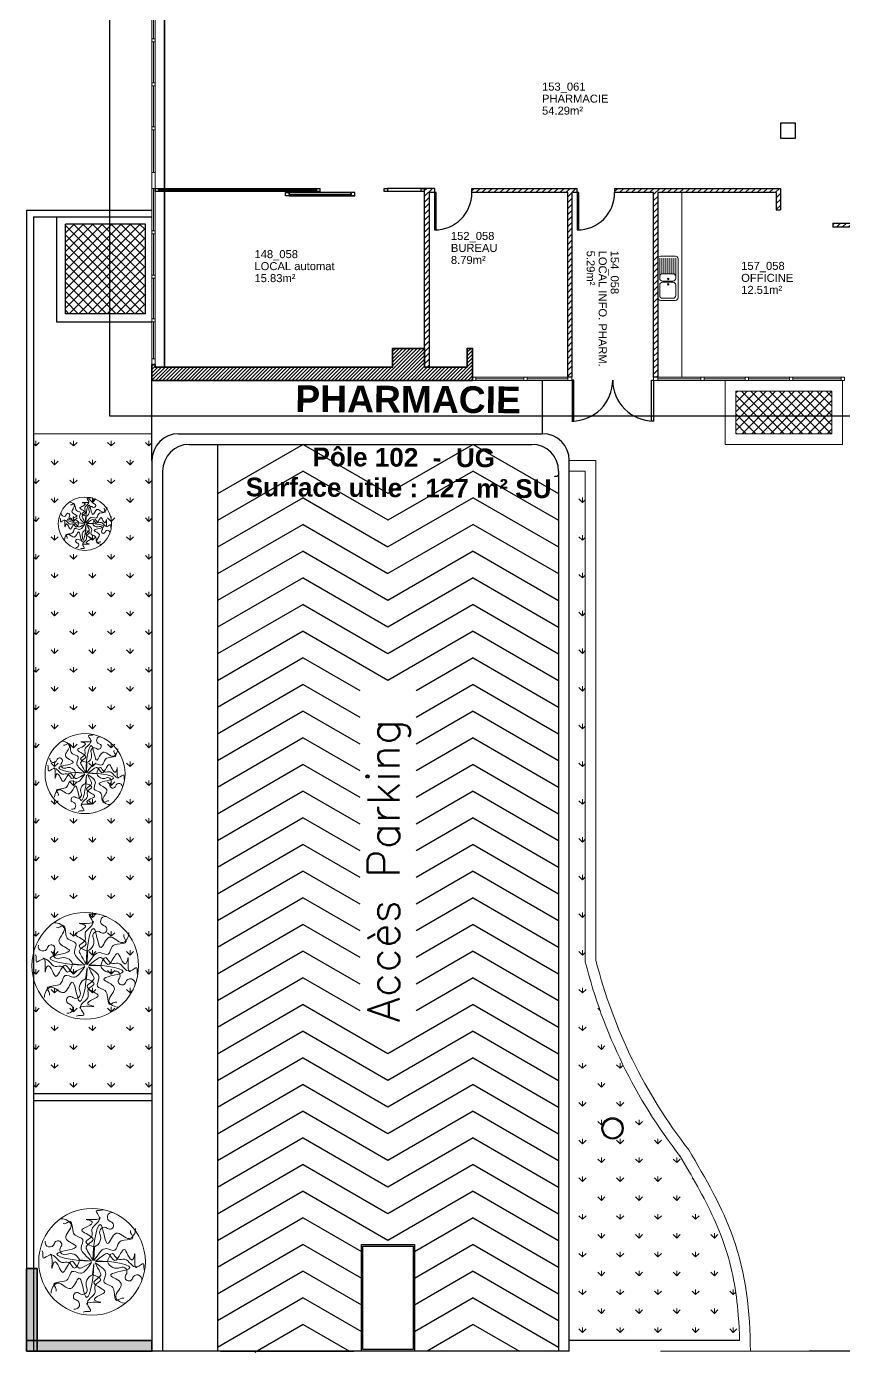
# Model space of a CAD drawing. Header units: metres. Extents: x -8 to 247, y -4 to 148.
# Drawn here: x 142.65 to 157.97, y 38.08 to 62.93 of the extents above; entities that cross this region are included whole.
import ezdxf

# ---------------------------------------------------------------- set-up
doc = ezdxf.new("R2010")
doc.units = ezdxf.units.M
doc.header["$LTSCALE"] = 5
for name, pattern in [('CONTINU', [0]), ('DISCONTINU', [0.75, 0.5, -0.25]), ('POINTS', [0.25, 0, -0.25])]:
    doc.linetypes.add(name, pattern=pattern)
doc.layers.get('0').update_dxf_attribs({"lineweight": 0})
for name, color, linetype, lineweight in [('007 Fenêtres', 4, 'Continuous', 0), ('00_tx_rep_local', 7, 'Continuous', 5), ('800 Espace-vert', 8, 'Continuous', 5), ('A_chass', 4, 'Continuous', 20), ('A_MURS_STRU', 7, 'Continuous', 35), ('A_SANI', 5, 'Continuous', 20)]:
    doc.layers.add(name, color=color, linetype=linetype, lineweight=lineweight)
for name, color, linetype in [('A_Etiqu_Local', 7, 'Continuous'), ('A_HACH_CLOIS', 7, 'CONTINU'), ('A_MURS_CLOI', 7, 'Continuous'), ('A_PORT', 7, 'Continuous'), ('limite de propriété', 7, 'Continuous'), ('Z_Zone_Service', 5, 'Continuous')]:
    doc.layers.add(name, color=color, linetype=linetype)
doc.styles.add('Attribut', font='arial.ttf')
doc.styles.add('SIMPLEX', font='SIMPLEX')
doc.styles.add('TEXT_1', font='arial.ttf', dxfattribs={"height": 0.1})
pattern_1 = [(90, (109.5912, 38.09946), (-0.3535534, 0.3535534), [0.09375, -0.613357]), (45, (109.5912, 38.09946), (-0.3535534, 0.3535534), [0.09375, -0.40625]), (135, (109.5912, 38.09946), (-0.3535534, -0.3535534), [0.09375, -0.40625])]

# ---------------------------------------------------------------- blocks, each defined once
blk = doc.blocks.new('A_Etiqu_Local')
at = {"style": 'Attribut', "flags": 1}
for tag, p in [('CODE_HOPITAL', (-0.446, 1.632)), ('CODE_SITE', (-0.446, 1.407)), ('CODE_BATIMENT', (-0.446, 1.182)), ('CODE_SECTEUR', (-0.446, 0.957)), ('CODE_ETAGE', (-0.446, 0.732)), ('NOM_NORMALISE', (-0.446, -0.843)), ('SECTEUR_ACTIVITE', (-0.446, -1.068)), ('SOUS_SECTEUR_ACTIVITE', (-0.446, -1.293)), ('VOLUME', (-0.446, -1.518)), ('SERVICE', (-0.446, -1.743)), ('CODE_UG', (-0.446, -1.968)), ('CODE_UA', (-0.446, -2.193)), ('CODE_POLE', (-0.446, -2.418)), ('OCCUPANT_EXTERNE', (-0.446, -2.643)), ('DISPONIBILITE', (-0.446, -2.868)), ('ACCES_HANDICAPES', (-0.446, -3.093)), ('NATURE_SOL', (-0.446, -3.318)), ('RISQUE_LABORATOIRE', (-0.446, -3.543)), ('AMIANTE', (-0.446, -3.768))]:
    blk.add_attdef(tag, p, '', height=0.15, dxfattribs=at)
at = {"layer": 'A_Etiqu_Local', "style": 'Attribut'}
for tag, p in [('CODE_PIECE', (-0.446, 0.282)), ('NOM_USAGE', (-0.446, 0.057)), ('SURFACE', (-0.446, -0.168))]:
    blk.add_attdef(tag, p, '', height=0.15, dxfattribs=at)

msp = doc.modelspace()

# ---------------------------------------------------------------- hatches: boundary and pattern name
at = {"layer": '800 Espace-vert', "linetype": 'Continuous'}
h = msp.add_hatch(dxfattribs=at)
h.set_pattern_fill('ANSI37', color=8, style=0)
h.set_pattern_definition([(45, (109.35567, 38.80848), (-0.08838835, 0.08838835), []), (135, (109.35567, 38.80848), (-0.08838835, -0.08838835), [])])
h.paths.add_polyline_path([(155.956, 56.099), (155.956, 55.299), (157.756, 55.299), (157.756, 56.099)])
at = {"layer": '800 Espace-vert'}
h = msp.add_hatch(dxfattribs=at)
h.set_pattern_fill('GRASS', color=8, scale=0.5, style=0)
h.set_pattern_definition(pattern_1)
h.paths.add_polyline_path([(145.004, 55.299), (142.781, 55.299), (142.781, 42.929), (145.004, 42.929)])
at = {"layer": '800 Espace-vert', "linetype": 'Continuous'}
h = msp.add_hatch(dxfattribs=at)
h.set_pattern_fill('GRASS,_O', color=8, scale=0.5)
h.set_pattern_definition(pattern_1)
edge = h.paths.add_edge_path()
edge.add_line((152.831, 38.299), (156.025, 38.299))
edge.add_spline(control_points=[(156.025, 38.299), (156.025, 38.325), (156.024, 38.35), (156.02, 38.483), (156.015, 38.592), (155.975, 39.146), (155.903, 39.577), (155.648, 40.397), (155.457, 40.789), (155.132, 41.375), (155.019, 41.568), (154.905, 41.762)], knot_values=[0.012925, 0.012925, 0.012925, 0.012925, 0.08773, 0.08773, 0.413806, 0.413806, 1.773768, 1.773768, 3.133729, 3.133729, 3.800785, 3.800785, 3.800785, 3.800785], degree=3, periodic=0)
edge.add_arc((162.63, 47.779), 9.792, 194.0661, 217.9182, ccw=False)
edge.add_line((153.131, 45.399), (153.131, 54.496))
edge.add_line((153.131, 54.496), (152.831, 54.496))
edge.add_line((152.831, 54.496), (152.831, 38.299))
h.paths.add_polyline_path([(153.442, 42.276, -1), (153.842, 42.276, -1)], flags=16)
h.paths.add_polyline_path([(153.462, 42.276, -1), (153.822, 42.276, -1)], flags=0)
at = {"layer": 'A_HACH_CLOIS'}
h = msp.add_hatch(dxfattribs=at)
h.set_pattern_fill('ANSI31', color=8, scale=0.025, style=0)
h.paths.add_polyline_path([(150.305, 59.899), (150.205, 59.899), (150.205, 59.819), (150.305, 59.819)])
h.paths.add_polyline_path([(150.205, 56.549), (150.116, 56.549), (150.116, 59.899), (150.205, 59.899)])
h = msp.add_hatch(dxfattribs=at)
h.set_pattern_fill('ANSI31', color=8, scale=0.025, style=0)
h.paths.add_polyline_path([(151.005, 59.819), (152.981, 59.819), (152.981, 59.899), (151.005, 59.899)])
h.paths.add_polyline_path([(152.881, 56.359), (152.801, 56.359), (152.801, 59.819), (152.881, 59.819)])
h = msp.add_hatch(dxfattribs=at)
h.set_pattern_fill('ANSI31', color=8, scale=0.025, style=0)
h.paths.add_polyline_path([(156.791, 59.899), (153.681, 59.899), (153.681, 59.819), (156.791, 59.819)])
h.paths.add_polyline_path([(156.711, 59.494), (156.791, 59.494), (156.791, 59.819), (156.711, 59.819)])
h.paths.add_polyline_path([(154.491, 59.819), (154.411, 59.819), (154.411, 56.359), (154.491, 56.359)])
h = msp.add_hatch(dxfattribs=at)
h.set_pattern_fill('ANSI31', color=8, scale=0.025, style=0)
h.paths.add_polyline_path([(157.771, 59.169), (157.771, 59.249), (158.591, 59.249), (158.591, 56.999), (158.511, 56.999), (158.511, 59.169)])
h = msp.add_hatch(dxfattribs=at)
h.set_pattern_fill('ANSI31', color=8, scale=0.015, style=0)
h.paths.add_polyline_path([(145.004, 56.299), (145.004, 56.599), (145.064, 56.599), (145.064, 56.549), (149.516, 56.549), (149.516, 56.899), (150.116, 56.899), (150.116, 56.549), (150.916, 56.549), (150.916, 56.899), (151.016, 56.899), (151.016, 56.299), (150.036, 56.299)])
at = {"layer": 'A_MURS_CLOI'}
h = msp.add_hatch(dxfattribs=at)
h.set_pattern_fill('ANSI37', color=8, style=0)
h.set_pattern_definition([(45, (109.8625, 38.09946), (-0.08838835, 0.08838835), []), (135, (109.8625, 38.09946), (-0.08838835, -0.08838835), [])])
h.paths.add_polyline_path([(144.882, 57.549), (143.382, 57.549), (143.382, 59.229), (144.882, 59.229)])

# ---------------------------------------------------------------- linework, layer by layer
at = {"layer": '007 Fenêtres', "color": 8, "linetype": 'Continuous'}
for p, q in [((145.004, 63.539), (145.004, 56.704)), ((145.034, 63.539), (145.034, 62.704)), ((145.064, 63.539), (145.064, 56.704)), ((145.034, 62.644), (145.034, 61.879)), ((145.034, 61.819), (145.034, 61.054)), ((145.034, 60.994), (145.034, 60.199)), ((145.034, 59.899), (145.034, 59.104)), ((145.034, 59.044), (145.034, 58.274)), ((145.034, 58.214), (145.034, 57.454)), ((145.034, 57.394), (145.034, 56.704)), ((151.076, 56.359), (152.881, 56.359)), ((151.076, 56.329), (151.981, 56.329)), ((151.076, 56.299), (152.881, 56.299)), ((152.041, 56.329), (152.801, 56.329)), ((154.411, 56.359), (157.931, 56.359)), ((154.411, 56.299), (157.931, 56.299)), ((154.941, 56.359), (154.491, 56.359)), ((154.491, 56.329), (155.301, 56.329)), ((155.361, 56.329), (156.131, 56.329)), ((156.191, 56.329), (156.961, 56.329)), ((157.021, 56.329), (157.931, 56.329))]:
    msp.add_line(p, q, dxfattribs=at)
for points in [[(145.004, 62.704), (145.064, 62.704), (145.064, 62.644), (145.004, 62.644)], [(145.004, 61.879), (145.064, 61.879), (145.064, 61.819), (145.004, 61.819)], [(145.004, 61.054), (145.064, 61.054), (145.064, 60.994), (145.004, 60.994)], [(145.004, 60.199), (145.064, 60.199), (145.064, 59.899), (145.004, 59.899)], [(145.004, 59.104), (145.064, 59.104), (145.064, 59.044), (145.004, 59.044)], [(145.004, 58.274), (145.064, 58.274), (145.064, 58.214), (145.004, 58.214)], [(145.004, 57.454), (145.064, 57.454), (145.064, 57.394), (145.004, 57.394)], [(145.004, 56.704), (145.064, 56.704), (145.064, 56.599), (145.004, 56.599)], [(151.016, 56.299), (151.016, 56.359), (151.076, 56.359), (151.076, 56.299)], [(151.981, 56.299), (151.981, 56.359), (152.041, 56.359), (152.041, 56.299)], [(152.801, 56.299), (152.801, 56.359), (152.881, 56.359), (152.881, 56.299)], [(154.411, 56.299), (154.411, 56.359), (154.491, 56.359), (154.491, 56.299)], [(155.301, 56.299), (155.301, 56.359), (155.361, 56.359), (155.361, 56.299)], [(156.131, 56.299), (156.131, 56.359), (156.191, 56.359), (156.191, 56.299)], [(156.961, 56.299), (156.961, 56.359), (157.021, 56.359), (157.021, 56.299)], [(157.931, 56.299), (157.931, 56.359), (157.991, 56.359), (157.991, 56.299)]]:
    msp.add_lwpolyline(points, close=True, dxfattribs=at)
at = {"layer": '800 Espace-vert', "color": 8, "linetype": 'Continuous'}
for p, q in [((155.756, 55.099), (155.756, 56.299)), ((155.756, 56.299), (157.956, 56.299)), ((157.956, 56.299), (157.956, 55.099)), ((155.956, 56.099), (157.756, 56.099)), ((155.956, 55.299), (155.956, 56.099)), ((157.756, 56.099), (157.756, 55.299)), ((157.756, 55.299), (155.956, 55.299)), ((157.956, 55.099), (155.756, 55.099)), ((152.831, 54.799), (153.331, 54.799)), ((153.331, 45.425), (153.331, 54.799)), ((152.831, 54.599), (153.131, 54.599)), ((153.131, 45.399), (153.131, 54.599)), ((146.291, 38.099), (145.064, 38.099)), ((157.333, 38.099), (154.541, 38.099))]:
    msp.add_line(p, q, dxfattribs=at)
at = {"layer": '800 Espace-vert', "color": 8}
msp.add_lwpolyline([(145.004, 55.299), (142.781, 55.299), (142.781, 42.929), (145.004, 42.929), (145.004, 55.299)], dxfattribs=at)
for points in [[(143.766, 53.623), (143.771, 53.752, 0.4272), (143.823, 53.873, -0.784086), (143.892, 53.925, 1.231744), (143.924, 53.986, -0.979249), (143.946, 54.073)], [(143.743, 53.616), (143.63, 53.63, 0.4272), (143.509, 53.681, -0.784086), (143.457, 53.751, 1.231744), (143.395, 53.783, -0.979249), (143.308, 53.805)], [(143.765, 53.592), (143.752, 53.488, 0.4272), (143.7, 53.367, -0.784086), (143.63, 53.315, 1.231744), (143.598, 53.254, -0.979249), (143.576, 53.167)], [(143.781, 53.616), (143.893, 53.61, 0.4272), (144.014, 53.559, -0.784086), (144.066, 53.489, 1.231744), (144.128, 53.457, -0.979249), (144.214, 53.435)], [(143.777, 48.944), (143.785, 49.137, 0.4272), (143.862, 49.318, -0.784086), (143.966, 49.396, 1.231744), (144.015, 49.489, -0.979249), (144.048, 49.619)], [(143.743, 48.934), (143.573, 48.954, 0.4272), (143.391, 49.032, -0.784086), (143.313, 49.135, 1.231744), (143.221, 49.184, -0.979249), (143.091, 49.217)], [(143.776, 48.898), (143.756, 48.742, 0.4272), (143.678, 48.56, -0.784086), (143.574, 48.482, 1.231744), (143.526, 48.39, -0.979249), (143.493, 48.26)], [(143.8, 48.933), (143.968, 48.925, 0.4272), (144.149, 48.847, -0.784086), (144.227, 48.743, 1.231744), (144.32, 48.695, -0.979249), (144.45, 48.662)], [(143.789, 45.348), (143.798, 45.606, 0.4272), (143.902, 45.848, -0.784086), (144.041, 45.951, 1.231744), (144.105, 46.075, -0.979249), (144.15, 46.248)], [(143.743, 45.335), (143.516, 45.361, 0.4272), (143.274, 45.465, -0.784086), (143.17, 45.604, 1.231744), (143.047, 45.668, -0.979249), (142.874, 45.712)], [(143.787, 45.287), (143.76, 45.079, 0.4272), (143.656, 44.837, -0.784086), (143.518, 44.733, 1.231744), (143.454, 44.61, -0.979249), (143.409, 44.437)], [(143.819, 45.333), (144.043, 45.323, 0.4272), (144.285, 45.219, -0.784086), (144.388, 45.081, 1.231744), (144.512, 45.017, -0.979249), (144.685, 44.972)], [(143.916, 39.799), (143.926, 40.057, 0.4272), (144.029, 40.299, -0.784086), (144.168, 40.403, 1.231744), (144.232, 40.526, -0.979249), (144.277, 40.699)], [(143.87, 39.786), (143.643, 39.813, 0.4272), (143.401, 39.916, -0.784086), (143.297, 40.055, 1.231744), (143.174, 40.119, -0.979249), (143.001, 40.164)], [(143.946, 39.784), (144.17, 39.774, 0.4272), (144.412, 39.67, -0.784086), (144.516, 39.532, 1.231744), (144.639, 39.468, -0.979249), (144.812, 39.423)], [(143.914, 39.738), (143.887, 39.53, 0.4272), (143.783, 39.288, -0.784086), (143.645, 39.184, 1.231744), (143.581, 39.061, -0.979249), (143.536, 38.888)]]:
    msp.add_lwpolyline(points, format="xyb", dxfattribs=at)
for centre, radius in [((143.748, 53.612), 0.5), ((143.75, 48.927), 0.75), ((143.753, 45.326), 1), ((143.88, 39.777), 1)]:
    msp.add_circle(centre, radius, dxfattribs=at)
at = {"layer": '800 Espace-vert', "color": 8, "linetype": 'Continuous'}
for centre, radius, start, end in [((162.63, 47.779), 9.792, 194.0661, 217.9938), ((162.626, 47.777), 9.587, 194.1978, 217.9978)]:
    msp.add_arc(centre, radius, start, end, dxfattribs=at)
at = {"layer": '800 Espace-vert', "color": 8}
for points, knots in [([(143.743, 53.616), (143.544, 53.622), (143.258, 53.694), (143.707, 53.74), (143.428, 53.825), (143.614, 53.957), (143.495, 54.018), (143.458, 54.016)], [0.0704952, 0.0704952, 0.0704952, 0.0704952, 0.3393282, 0.5190437, 0.6420225, 0.777522, 0.8880707, 0.8880707, 0.8880707, 0.8880707]), ([(143.743, 53.616), (143.669, 53.688), (143.623, 53.729), (143.692, 53.837), (143.584, 53.846), (143.562, 53.913), (143.562, 54.029), (143.498, 53.959), (143.477, 53.969)], [0.0720515, 0.0720515, 0.0720515, 0.0720515, 0.1678602, 0.2482666, 0.3303165, 0.3817986, 0.4682474, 0.5364474, 0.5364474, 0.5364474, 0.5364474]), ([(143.757, 53.623), (143.713, 53.709), (143.657, 53.762), (143.802, 53.816), (143.705, 53.867), (143.63, 53.912), (143.706, 53.938), (143.785, 53.992), (143.604, 54.021), (143.85, 53.996), (143.822, 54.03)], [0.0744867, 0.0744867, 0.0744867, 0.0744867, 0.1495528, 0.2410693, 0.3276488, 0.3787428, 0.4435491, 0.5045603, 0.565983, 0.6971639, 0.6971639, 0.6971639, 0.6971639]), ([(143.757, 53.623), (143.759, 53.816), (143.834, 54.135), (143.881, 53.675), (143.966, 53.954), (144.099, 53.768), (144.159, 53.886), (144.157, 53.923)], [0.0549495, 0.0549495, 0.0549495, 0.0549495, 0.3393282, 0.5190437, 0.6420225, 0.777522, 0.8880707, 0.8880707, 0.8880707, 0.8880707]), ([(143.743, 53.605), (143.662, 53.562), (143.616, 53.525), (143.565, 53.66), (143.514, 53.564), (143.469, 53.489), (143.443, 53.564), (143.389, 53.644), (143.36, 53.463), (143.385, 53.709), (143.351, 53.681)], [0.0906769, 0.0906769, 0.0906769, 0.0906769, 0.1495528, 0.2410693, 0.3276488, 0.3787428, 0.4435491, 0.5045603, 0.565983, 0.6971639, 0.6971639, 0.6971639, 0.6971639]), ([(143.766, 53.623), (143.822, 53.703), (143.863, 53.763), (143.978, 53.689), (143.988, 53.797), (144.055, 53.82), (144.17, 53.819), (144.1, 53.883), (144.11, 53.904)], [0.0551562, 0.0551562, 0.0551562, 0.0551562, 0.1678602, 0.2482666, 0.3303165, 0.3817986, 0.4682474, 0.5364474, 0.5364474, 0.5364474, 0.5364474]), ([(143.781, 53.618), (143.844, 53.662), (143.901, 53.73), (143.958, 53.58), (144.009, 53.676), (144.054, 53.751), (144.08, 53.676), (144.133, 53.596), (144.162, 53.777), (144.137, 53.531), (144.171, 53.559)], [0.0651946, 0.0651946, 0.0651946, 0.0651946, 0.1495528, 0.2410693, 0.3276488, 0.3787428, 0.4435491, 0.5045603, 0.565983, 0.6971639, 0.6971639, 0.6971639, 0.6971639]), ([(143.765, 53.592), (143.76, 53.409), (143.688, 53.113), (143.641, 53.565), (143.556, 53.286), (143.424, 53.472), (143.364, 53.354), (143.366, 53.317)], [0.0656118, 0.0656118, 0.0656118, 0.0656118, 0.3393282, 0.5190437, 0.6420225, 0.777522, 0.8880707, 0.8880707, 0.8880707, 0.8880707]), ([(143.743, 53.605), (143.689, 53.523), (143.648, 53.484), (143.544, 53.551), (143.535, 53.443), (143.468, 53.42), (143.352, 53.421), (143.422, 53.357), (143.412, 53.336)], [0.0811059, 0.0811059, 0.0811059, 0.0811059, 0.1678602, 0.2482666, 0.3303165, 0.3817986, 0.4682474, 0.5364474, 0.5364474, 0.5364474, 0.5364474]), ([(143.777, 53.602), (143.812, 53.529), (143.863, 53.477), (143.721, 53.424), (143.817, 53.373), (143.892, 53.328), (143.817, 53.302), (143.737, 53.248), (143.918, 53.219), (143.673, 53.244), (143.7, 53.21)], [0.0785979, 0.0785979, 0.0785979, 0.0785979, 0.1495528, 0.2410693, 0.3276488, 0.3787428, 0.4435491, 0.5045603, 0.565983, 0.6971639, 0.6971639, 0.6971639, 0.6971639]), ([(143.777, 53.602), (143.848, 53.556), (143.902, 53.515), (143.831, 53.403), (143.939, 53.393), (143.961, 53.327), (143.96, 53.211), (144.025, 53.281), (144.045, 53.271)], [0.0620524, 0.0620524, 0.0620524, 0.0620524, 0.1678602, 0.2482666, 0.3303165, 0.3817986, 0.4682474, 0.5364474, 0.5364474, 0.5364474, 0.5364474]), ([(143.781, 53.618), (143.952, 53.624), (144.28, 53.548), (143.816, 53.5), (144.095, 53.415), (143.909, 53.283), (144.027, 53.222), (144.064, 53.224)], [0.0508204, 0.0508204, 0.0508204, 0.0508204, 0.3393282, 0.5190437, 0.6420225, 0.777522, 0.8880707, 0.8880707, 0.8880707, 0.8880707]), ([(143.743, 48.934), (143.445, 48.943), (143.015, 49.05), (143.688, 49.119), (143.27, 49.246), (143.549, 49.446), (143.371, 49.536), (143.316, 49.533)], [0.0704952, 0.0704952, 0.0704952, 0.0704952, 0.3393282, 0.5190437, 0.6420225, 0.777522, 0.8880707, 0.8880707, 0.8880707, 0.8880707]), ([(143.743, 48.934), (143.632, 49.042), (143.562, 49.103), (143.666, 49.265), (143.504, 49.279), (143.471, 49.379), (143.472, 49.553), (143.375, 49.448), (143.344, 49.463)], [0.0720515, 0.0720515, 0.0720515, 0.0720515, 0.1678602, 0.2482666, 0.3303165, 0.3817986, 0.4682474, 0.5364474, 0.5364474, 0.5364474, 0.5364474]), ([(143.764, 48.944), (143.698, 49.073), (143.613, 49.152), (143.831, 49.234), (143.686, 49.31), (143.574, 49.378), (143.687, 49.417), (143.806, 49.498), (143.535, 49.541), (143.903, 49.503), (143.862, 49.554)], [0.0744867, 0.0744867, 0.0744867, 0.0744867, 0.1495528, 0.2410693, 0.3276488, 0.3787428, 0.4435491, 0.5045603, 0.565983, 0.6971639, 0.6971639, 0.6971639, 0.6971639]), ([(143.764, 48.944), (143.766, 49.234), (143.879, 49.713), (143.95, 49.021), (144.077, 49.44), (144.276, 49.161), (144.367, 49.338), (144.364, 49.394)], [0.0549495, 0.0549495, 0.0549495, 0.0549495, 0.3393282, 0.5190437, 0.6420225, 0.777522, 0.8880707, 0.8880707, 0.8880707, 0.8880707]), ([(143.777, 48.944), (143.861, 49.063), (143.923, 49.154), (144.096, 49.043), (144.11, 49.206), (144.21, 49.239), (144.384, 49.238), (144.279, 49.334), (144.293, 49.365)], [0.0551562, 0.0551562, 0.0551562, 0.0551562, 0.1678602, 0.2482666, 0.3303165, 0.3817986, 0.4682474, 0.5364474, 0.5364474, 0.5364474, 0.5364474]), ([(143.743, 48.916), (143.622, 48.852), (143.553, 48.796), (143.476, 49), (143.399, 48.855), (143.332, 48.743), (143.293, 48.856), (143.212, 48.975), (143.169, 48.704), (143.206, 49.072), (143.155, 49.031)], [0.0906769, 0.0906769, 0.0906769, 0.0906769, 0.1495528, 0.2410693, 0.3276488, 0.3787428, 0.4435491, 0.5045603, 0.565983, 0.6971639, 0.6971639, 0.6971639, 0.6971639]), ([(143.8, 48.936), (143.895, 49.002), (143.98, 49.104), (144.065, 48.879), (144.141, 49.024), (144.209, 49.135), (144.248, 49.023), (144.329, 48.903), (144.372, 49.175), (144.334, 48.807), (144.385, 48.848)], [0.0651946, 0.0651946, 0.0651946, 0.0651946, 0.1495528, 0.2410693, 0.3276488, 0.3787428, 0.4435491, 0.5045603, 0.565983, 0.6971639, 0.6971639, 0.6971639, 0.6971639]), ([(143.776, 48.898), (143.769, 48.623), (143.66, 48.179), (143.59, 48.857), (143.463, 48.439), (143.264, 48.718), (143.174, 48.54), (143.177, 48.485)], [0.0656118, 0.0656118, 0.0656118, 0.0656118, 0.3393282, 0.5190437, 0.6420225, 0.777522, 0.8880707, 0.8880707, 0.8880707, 0.8880707]), ([(143.743, 48.916), (143.662, 48.794), (143.601, 48.735), (143.445, 48.835), (143.431, 48.673), (143.33, 48.64), (143.156, 48.641), (143.262, 48.544), (143.247, 48.513)], [0.0811059, 0.0811059, 0.0811059, 0.0811059, 0.1678602, 0.2482666, 0.3303165, 0.3817986, 0.4682474, 0.5364474, 0.5364474, 0.5364474, 0.5364474]), ([(143.794, 48.913), (143.847, 48.802), (143.924, 48.725), (143.71, 48.645), (143.855, 48.568), (143.966, 48.501), (143.854, 48.462), (143.734, 48.381), (144.006, 48.338), (143.637, 48.376), (143.679, 48.324)], [0.0785979, 0.0785979, 0.0785979, 0.0785979, 0.1495528, 0.2410693, 0.3276488, 0.3787428, 0.4435491, 0.5045603, 0.565983, 0.6971639, 0.6971639, 0.6971639, 0.6971639]), ([(143.794, 48.913), (143.9, 48.844), (143.982, 48.782), (143.874, 48.614), (144.036, 48.6), (144.07, 48.499), (144.069, 48.326), (144.165, 48.431), (144.196, 48.416)], [0.0620524, 0.0620524, 0.0620524, 0.0620524, 0.1678602, 0.2482666, 0.3303165, 0.3817986, 0.4682474, 0.5364474, 0.5364474, 0.5364474, 0.5364474]), ([(143.8, 48.936), (144.056, 48.945), (144.548, 48.831), (143.852, 48.759), (144.271, 48.632), (143.992, 48.433), (144.169, 48.343), (144.225, 48.346)], [0.0508204, 0.0508204, 0.0508204, 0.0508204, 0.3393282, 0.5190437, 0.6420225, 0.777522, 0.8880707, 0.8880707, 0.8880707, 0.8880707]), ([(143.743, 45.335), (143.345, 45.347), (142.773, 45.49), (143.67, 45.582), (143.112, 45.752), (143.484, 46.017), (143.247, 46.138), (143.174, 46.133)], [0.0704952, 0.0704952, 0.0704952, 0.0704952, 0.3393282, 0.5190437, 0.6420225, 0.777522, 0.8880707, 0.8880707, 0.8880707, 0.8880707]), ([(143.743, 45.335), (143.595, 45.479), (143.502, 45.56), (143.64, 45.776), (143.424, 45.795), (143.38, 45.929), (143.381, 46.161), (143.253, 46.02), (143.211, 46.04)], [0.0720515, 0.0720515, 0.0720515, 0.0720515, 0.1678602, 0.2482666, 0.3303165, 0.3817986, 0.4682474, 0.5364474, 0.5364474, 0.5364474, 0.5364474]), ([(143.771, 45.348), (143.682, 45.52), (143.57, 45.626), (143.86, 45.735), (143.667, 45.837), (143.518, 45.927), (143.668, 45.979), (143.827, 46.087), (143.465, 46.145), (143.956, 46.094), (143.902, 46.162)], [0.0744867, 0.0744867, 0.0744867, 0.0744867, 0.1495528, 0.2410693, 0.3276488, 0.3787428, 0.4435491, 0.5045603, 0.565983, 0.6971639, 0.6971639, 0.6971639, 0.6971639]), ([(143.771, 45.348), (143.774, 45.735), (143.925, 46.373), (144.019, 45.452), (144.189, 46.01), (144.454, 45.637), (144.575, 45.874), (144.57, 45.948)], [0.0549495, 0.0549495, 0.0549495, 0.0549495, 0.3393282, 0.5190437, 0.6420225, 0.777522, 0.8880707, 0.8880707, 0.8880707, 0.8880707]), ([(143.789, 45.348), (143.901, 45.507), (143.983, 45.629), (144.213, 45.481), (144.232, 45.697), (144.366, 45.741), (144.598, 45.74), (144.458, 45.869), (144.477, 45.91)], [0.0551562, 0.0551562, 0.0551562, 0.0551562, 0.1678602, 0.2482666, 0.3303165, 0.3817986, 0.4682474, 0.5364474, 0.5364474, 0.5364474, 0.5364474]), ([(143.743, 45.311), (143.581, 45.226), (143.489, 45.152), (143.387, 45.423), (143.284, 45.23), (143.194, 45.081), (143.143, 45.231), (143.035, 45.39), (142.977, 45.028), (143.028, 45.519), (142.959, 45.465)], [0.0906769, 0.0906769, 0.0906769, 0.0906769, 0.1495528, 0.2410693, 0.3276488, 0.3787428, 0.4435491, 0.5045603, 0.565983, 0.6971639, 0.6971639, 0.6971639, 0.6971639]), ([(143.819, 45.338), (143.945, 45.426), (144.059, 45.562), (144.172, 45.262), (144.274, 45.455), (144.364, 45.604), (144.416, 45.453), (144.524, 45.294), (144.582, 45.656), (144.531, 45.165), (144.599, 45.22)], [0.0651946, 0.0651946, 0.0651946, 0.0651946, 0.1495528, 0.2410693, 0.3276488, 0.3787428, 0.4435491, 0.5045603, 0.565983, 0.6971639, 0.6971639, 0.6971639, 0.6971639]), ([(143.787, 45.287), (143.778, 44.921), (143.632, 44.328), (143.539, 45.233), (143.37, 44.675), (143.104, 45.047), (142.984, 44.81), (142.988, 44.737)], [0.0656118, 0.0656118, 0.0656118, 0.0656118, 0.3393282, 0.5190437, 0.6420225, 0.777522, 0.8880707, 0.8880707, 0.8880707, 0.8880707]), ([(143.743, 45.311), (143.634, 45.149), (143.554, 45.07), (143.346, 45.203), (143.326, 44.987), (143.193, 44.943), (142.961, 44.944), (143.101, 44.816), (143.082, 44.774)], [0.0811059, 0.0811059, 0.0811059, 0.0811059, 0.1678602, 0.2482666, 0.3303165, 0.3817986, 0.4682474, 0.5364474, 0.5364474, 0.5364474, 0.5364474]), ([(143.811, 45.307), (143.882, 45.159), (143.984, 45.057), (143.699, 44.949), (143.892, 44.847), (144.041, 44.757), (143.89, 44.706), (143.731, 44.598), (144.093, 44.54), (143.602, 44.591), (143.657, 44.522)], [0.0785979, 0.0785979, 0.0785979, 0.0785979, 0.1495528, 0.2410693, 0.3276488, 0.3787428, 0.4435491, 0.5045603, 0.565983, 0.6971639, 0.6971639, 0.6971639, 0.6971639]), ([(143.811, 45.307), (143.953, 45.215), (144.062, 45.133), (143.918, 44.909), (144.134, 44.889), (144.178, 44.756), (144.177, 44.524), (144.306, 44.664), (144.347, 44.645)], [0.0620524, 0.0620524, 0.0620524, 0.0620524, 0.1678602, 0.2482666, 0.3303165, 0.3817986, 0.4682474, 0.5364474, 0.5364474, 0.5364474, 0.5364474]), ([(143.819, 45.338), (144.16, 45.35), (144.817, 45.197), (143.889, 45.102), (144.447, 44.933), (144.075, 44.667), (144.311, 44.547), (144.385, 44.551)], [0.0508204, 0.0508204, 0.0508204, 0.0508204, 0.3393282, 0.5190437, 0.6420225, 0.777522, 0.8880707, 0.8880707, 0.8880707, 0.8880707]), ([(143.87, 39.786), (143.473, 39.798), (142.9, 39.941), (143.797, 40.033), (143.239, 40.203), (143.611, 40.468), (143.374, 40.589), (143.301, 40.584)], [0.0704952, 0.0704952, 0.0704952, 0.0704952, 0.3393282, 0.5190437, 0.6420225, 0.777522, 0.8880707, 0.8880707, 0.8880707, 0.8880707]), ([(143.87, 39.786), (143.722, 39.93), (143.629, 40.011), (143.768, 40.227), (143.551, 40.246), (143.507, 40.38), (143.508, 40.612), (143.38, 40.472), (143.339, 40.491)], [0.0720515, 0.0720515, 0.0720515, 0.0720515, 0.1678602, 0.2482666, 0.3303165, 0.3817986, 0.4682474, 0.5364474, 0.5364474, 0.5364474, 0.5364474]), ([(143.898, 39.799), (143.809, 39.971), (143.697, 40.077), (143.987, 40.186), (143.794, 40.288), (143.645, 40.378), (143.795, 40.43), (143.954, 40.538), (143.592, 40.596), (144.083, 40.545), (144.029, 40.613)], [0.0744867, 0.0744867, 0.0744867, 0.0744867, 0.1495528, 0.2410693, 0.3276488, 0.3787428, 0.4435491, 0.5045603, 0.565983, 0.6971639, 0.6971639, 0.6971639, 0.6971639]), ([(143.898, 39.799), (143.901, 40.186), (144.052, 40.824), (144.146, 39.903), (144.316, 40.461), (144.581, 40.089), (144.702, 40.326), (144.698, 40.399)], [0.0549495, 0.0549495, 0.0549495, 0.0549495, 0.3393282, 0.5190437, 0.6420225, 0.777522, 0.8880707, 0.8880707, 0.8880707, 0.8880707]), ([(143.916, 39.799), (144.028, 39.959), (144.11, 40.08), (144.34, 39.932), (144.359, 40.148), (144.493, 40.193), (144.725, 40.192), (144.585, 40.32), (144.604, 40.361)], [0.0551562, 0.0551562, 0.0551562, 0.0551562, 0.1678602, 0.2482666, 0.3303165, 0.3817986, 0.4682474, 0.5364474, 0.5364474, 0.5364474, 0.5364474]), ([(143.87, 39.762), (143.708, 39.677), (143.616, 39.603), (143.514, 39.874), (143.412, 39.681), (143.322, 39.532), (143.27, 39.682), (143.162, 39.841), (143.104, 39.479), (143.155, 39.97), (143.087, 39.916)], [0.0906769, 0.0906769, 0.0906769, 0.0906769, 0.1495528, 0.2410693, 0.3276488, 0.3787428, 0.4435491, 0.5045603, 0.565983, 0.6971639, 0.6971639, 0.6971639, 0.6971639]), ([(143.946, 39.789), (144.072, 39.877), (144.186, 40.013), (144.299, 39.713), (144.401, 39.906), (144.491, 40.055), (144.543, 39.904), (144.651, 39.745), (144.709, 40.107), (144.658, 39.616), (144.726, 39.671)], [0.0651946, 0.0651946, 0.0651946, 0.0651946, 0.1495528, 0.2410693, 0.3276488, 0.3787428, 0.4435491, 0.5045603, 0.565983, 0.6971639, 0.6971639, 0.6971639, 0.6971639]), ([(143.946, 39.789), (144.288, 39.801), (144.944, 39.648), (144.016, 39.554), (144.574, 39.384), (144.202, 39.118), (144.439, 38.998), (144.512, 39.002)], [0.0508204, 0.0508204, 0.0508204, 0.0508204, 0.3393282, 0.5190437, 0.6420225, 0.777522, 0.8880707, 0.8880707, 0.8880707, 0.8880707]), ([(143.914, 39.738), (143.905, 39.372), (143.759, 38.779), (143.667, 39.684), (143.497, 39.126), (143.232, 39.498), (143.111, 39.261), (143.115, 39.188)], [0.0656118, 0.0656118, 0.0656118, 0.0656118, 0.3393282, 0.5190437, 0.6420225, 0.777522, 0.8880707, 0.8880707, 0.8880707, 0.8880707]), ([(143.87, 39.762), (143.762, 39.6), (143.681, 39.521), (143.473, 39.654), (143.453, 39.438), (143.32, 39.394), (143.088, 39.395), (143.228, 39.267), (143.209, 39.225)], [0.0811059, 0.0811059, 0.0811059, 0.0811059, 0.1678602, 0.2482666, 0.3303165, 0.3817986, 0.4682474, 0.5364474, 0.5364474, 0.5364474, 0.5364474]), ([(143.938, 39.758), (144.009, 39.61), (144.111, 39.508), (143.826, 39.401), (144.019, 39.299), (144.168, 39.209), (144.017, 39.157), (143.858, 39.049), (144.221, 38.991), (143.729, 39.042), (143.784, 38.974)], [0.0785979, 0.0785979, 0.0785979, 0.0785979, 0.1495528, 0.2410693, 0.3276488, 0.3787428, 0.4435491, 0.5045603, 0.565983, 0.6971639, 0.6971639, 0.6971639, 0.6971639]), ([(143.938, 39.758), (144.08, 39.666), (144.189, 39.584), (144.045, 39.36), (144.261, 39.34), (144.306, 39.207), (144.305, 38.975), (144.433, 39.115), (144.474, 39.096)], [0.0620524, 0.0620524, 0.0620524, 0.0620524, 0.1678602, 0.2482666, 0.3303165, 0.3817986, 0.4682474, 0.5364474, 0.5364474, 0.5364474, 0.5364474])]:
    msp.add_open_spline(points, degree=3, knots=knots, dxfattribs=at)
for points, start_tangent, end_tangent in [([(143.771, 53.752), (143.692, 53.799), (143.746, 53.85), (143.746, 53.915), (143.791, 53.969), (143.818, 54.026), (143.788, 54.09), (143.857, 54.1)], (-0.988246, 0.152873), (0.848237, 0.529617)), ([(143.63, 53.63), (143.583, 53.55), (143.531, 53.605), (143.467, 53.605), (143.412, 53.649), (143.355, 53.677), (143.291, 53.647), (143.281, 53.715)], (-0.152873, -0.988246), (-0.529617, 0.848237)), ([(143.893, 53.61), (143.94, 53.69), (143.992, 53.635), (144.056, 53.635), (144.11, 53.591), (144.167, 53.563), (144.231, 53.593), (144.241, 53.524)], (0.152873, 0.988246), (0.529617, -0.848237)), ([(143.752, 53.488), (143.831, 53.441), (143.776, 53.39), (143.776, 53.325), (143.732, 53.271), (143.705, 53.214), (143.734, 53.15), (143.666, 53.14)], (0.988246, -0.152873), (-0.848237, -0.529617)), ([(143.785, 49.137), (143.666, 49.207), (143.748, 49.285), (143.748, 49.381), (143.814, 49.463), (143.855, 49.548), (143.811, 49.645), (143.914, 49.659)], (-0.988246, 0.152873), (0.848237, 0.529617)), ([(143.573, 48.954), (143.502, 48.835), (143.425, 48.917), (143.328, 48.917), (143.247, 48.983), (143.161, 49.024), (143.065, 48.98), (143.051, 49.083)], (-0.152873, -0.988246), (-0.529617, 0.848237)), ([(143.968, 48.925), (144.038, 49.044), (144.116, 48.962), (144.212, 48.962), (144.294, 48.895), (144.379, 48.855), (144.475, 48.899), (144.49, 48.796)], (0.152873, 0.988246), (0.529617, -0.848237)), ([(143.756, 48.742), (143.875, 48.671), (143.793, 48.594), (143.793, 48.497), (143.726, 48.416), (143.685, 48.33), (143.73, 48.234), (143.627, 48.22)], (0.988246, -0.152873), (-0.848237, -0.529617)), ([(143.798, 45.606), (143.64, 45.699), (143.749, 45.803), (143.749, 45.932), (143.838, 46.04), (143.892, 46.154), (143.833, 46.283), (143.97, 46.302)], (-0.988246, 0.152873), (0.848237, 0.529617)), ([(143.516, 45.361), (143.422, 45.203), (143.318, 45.312), (143.19, 45.312), (143.081, 45.401), (142.968, 45.455), (142.839, 45.396), (142.82, 45.533)], (-0.152873, -0.988246), (-0.529617, 0.848237)), ([(144.043, 45.323), (144.136, 45.481), (144.24, 45.373), (144.369, 45.373), (144.477, 45.284), (144.591, 45.229), (144.72, 45.289), (144.739, 45.151)], (0.152873, 0.988246), (0.529617, -0.848237)), ([(143.76, 45.079), (143.918, 44.985), (143.81, 44.881), (143.81, 44.753), (143.721, 44.644), (143.666, 44.531), (143.726, 44.402), (143.588, 44.383)], (0.988246, -0.152873), (-0.848237, -0.529617)), ([(143.926, 40.057), (143.767, 40.151), (143.876, 40.254), (143.876, 40.383), (143.965, 40.492), (144.02, 40.605), (143.96, 40.734), (144.097, 40.753)], (-0.988246, 0.152873), (0.848237, 0.529617)), ([(143.643, 39.813), (143.549, 39.654), (143.446, 39.763), (143.317, 39.763), (143.208, 39.852), (143.095, 39.906), (142.966, 39.847), (142.947, 39.984)], (-0.152873, -0.988246), (-0.529617, 0.848237)), ([(144.17, 39.774), (144.264, 39.932), (144.367, 39.824), (144.496, 39.824), (144.605, 39.735), (144.718, 39.68), (144.847, 39.74), (144.866, 39.602)], (0.152873, 0.988246), (0.529617, -0.848237)), ([(143.887, 39.53), (144.046, 39.436), (143.937, 39.332), (143.937, 39.204), (143.848, 39.095), (143.793, 38.982), (143.853, 38.853), (143.715, 38.834)], (0.988246, -0.152873), (-0.848237, -0.529617))]:
    msp.add_spline(points, degree=3, dxfattribs=dict(at, start_tangent=start_tangent, end_tangent=end_tangent))
at = {"layer": '800 Espace-vert', "color": 8, "linetype": 'Continuous'}
for points, knots in [([(154.898, 41.773), (155.015, 41.575), (155.13, 41.379), (155.457, 40.789), (155.648, 40.397), (155.903, 39.577), (155.975, 39.146), (156.015, 38.592), (156.02, 38.483), (156.024, 38.35), (156.025, 38.325), (156.025, 38.299)], [0, 0, 0, 0, 0.679981, 0.679981, 2.039942, 2.039942, 3.399904, 3.399904, 3.72598, 3.72598, 3.800785, 3.800785, 3.800785, 3.800785]), ([(155.071, 41.874), (155.387, 41.336), (156.071, 40.174), (156.227, 38.84), (156.227, 38.099), (156.227, 38.099), (156.227, 38.099)], [0, 0, 0, 0, 1.850787, 3.998887, 3.998888, 3.99889, 3.99889, 3.99889, 3.99889])]:
    msp.add_open_spline(points, degree=3, knots=knots, dxfattribs=at)
at = {"layer": 'A_chass', "color": 8, "linetype": 'Continuous'}
msp.add_line((145.064, 56.599), (145.004, 56.599), dxfattribs=at)
msp.add_lwpolyline([(157.931, 56.299), (157.931, 56.359), (157.991, 56.359), (157.991, 56.299)], close=True, dxfattribs=at)
at = {"layer": 'A_HACH_CLOIS', "color": 8}
msp.add_lwpolyline([(156.791, 60.839), (157.071, 60.839), (157.071, 61.119), (156.791, 61.119)], close=True, dxfattribs=at)
at = {"layer": 'A_MURS_CLOI', "color": 8, "linetype": 'Continuous'}
for p, q in [((145.064, 59.899), (145.064, 59.839)), ((145.064, 59.899), (148.099, 59.899)), ((145.064, 59.839), (145.064, 59.899)), ((148.099, 59.839), (145.064, 59.839)), ((145.124, 59.899), (145.124, 59.839)), ((147.509, 59.759), (147.509, 59.819)), ((147.509, 59.819), (147.569, 59.819)), ((147.569, 59.759), (147.509, 59.759)), ((147.569, 59.819), (147.569, 59.783)), ((148.099, 59.899), (148.159, 59.899)), ((148.099, 59.839), (148.099, 59.899)), ((148.159, 59.839), (148.099, 59.839)), ((148.159, 59.839), (148.159, 59.899)), ((148.809, 59.819), (148.749, 59.819)), ((148.749, 59.783), (148.749, 59.819)), ((148.749, 59.759), (148.809, 59.759)), ((148.809, 59.759), (148.749, 59.759)), ((148.809, 59.759), (148.809, 59.819)), ((149.359, 59.899), (149.419, 59.899)), ((149.359, 59.839), (149.359, 59.899)), ((149.419, 59.839), (149.359, 59.839)), ((150.305, 59.899), (149.419, 59.899)), ((149.419, 59.899), (149.419, 59.839)), ((150.116, 59.839), (149.419, 59.839)), ((150.056, 59.839), (150.056, 59.899)), ((150.056, 59.899), (150.116, 59.899)), ((150.116, 59.839), (150.056, 59.839)), ((152.981, 59.819), (152.981, 59.899)), ((153.681, 59.899), (153.681, 59.819)), ((142.651, 59.493), (145.004, 59.493)), ((142.651, 59.493), (142.651, 38.099)), ((142.781, 59.363), (145.004, 59.363)), ((142.781, 59.363), (142.781, 38.099)), ((157.771, 59.249), (158.591, 59.249)), ((152.331, 55.299), (152.331, 56.299)), ((145.504, 55.299), (152.331, 55.299)), ((145.704, 55.099), (152.131, 55.099)), ((147.842, 55.099), (146.231, 54.17)), ((146.231, 55.099), (146.231, 38.099)), ((147.842, 55.099), (149.431, 54.182)), ((151.031, 55.099), (149.431, 54.176)), ((151.031, 55.099), (152.631, 54.176)), ((145.004, 54.799), (145.004, 38.099)), ((152.831, 38.099), (152.831, 54.799)), ((145.204, 54.599), (145.204, 38.099)), ((147.842, 54.599), (146.231, 53.67)), ((147.842, 54.599), (149.431, 53.682)), ((151.031, 54.599), (149.431, 53.676)), ((151.031, 54.599), (152.631, 53.676)), ((152.631, 54.599), (152.631, 38.099)), ((147.842, 54.099), (146.231, 53.17)), ((147.842, 54.099), (149.431, 53.182)), ((151.031, 54.099), (149.431, 53.176)), ((151.031, 54.099), (152.631, 53.176)), ((147.842, 53.599), (146.231, 52.67)), ((147.842, 53.599), (149.431, 52.682)), ((151.031, 53.599), (149.431, 52.676)), ((151.031, 53.599), (152.631, 52.676)), ((147.842, 53.099), (146.231, 52.17)), ((147.842, 53.099), (149.431, 52.182)), ((151.031, 53.099), (149.431, 52.176)), ((151.031, 53.099), (152.631, 52.176)), ((147.842, 52.599), (146.231, 51.67)), ((147.842, 52.599), (149.431, 51.682)), ((151.031, 52.599), (149.431, 51.676)), ((151.031, 52.599), (152.631, 51.676)), ((147.842, 52.099), (146.231, 51.17)), ((147.842, 52.099), (149.431, 51.182)), ((151.031, 52.099), (149.431, 51.176)), ((151.031, 52.099), (152.631, 51.176)), ((147.842, 51.599), (146.231, 50.67)), ((147.842, 51.599), (149.431, 50.682)), ((151.031, 51.599), (149.431, 50.676)), ((151.031, 51.599), (152.631, 50.676)), ((147.842, 51.099), (146.231, 50.17)), ((147.842, 51.099), (148.903, 50.487)), ((151.031, 51.099), (149.96, 50.481)), ((151.031, 51.099), (152.631, 50.176)), ((147.842, 50.599), (146.231, 49.67)), ((147.842, 50.599), (148.903, 49.987)), ((151.031, 50.599), (149.96, 49.981)), ((151.031, 50.599), (152.631, 49.676)), ((147.842, 50.099), (146.231, 49.17)), ((147.842, 50.099), (148.903, 49.487)), ((151.031, 50.099), (149.96, 49.481)), ((151.031, 50.099), (152.631, 49.176)), ((147.842, 49.599), (146.231, 48.67)), ((147.842, 49.599), (148.903, 48.987)), ((151.031, 49.599), (149.96, 48.981)), ((151.031, 49.599), (152.631, 48.676)), ((147.842, 49.099), (146.231, 48.17)), ((147.842, 49.099), (148.903, 48.487)), ((151.031, 49.099), (149.96, 48.481)), ((151.031, 49.099), (152.631, 48.176)), ((147.842, 48.599), (146.231, 47.67)), ((147.842, 48.599), (148.903, 47.987)), ((151.031, 48.599), (149.96, 47.981)), ((151.031, 48.599), (152.631, 47.676)), ((147.842, 48.099), (146.231, 47.17)), ((147.842, 48.099), (148.903, 47.487)), ((151.031, 48.099), (149.96, 47.481)), ((151.031, 48.099), (152.631, 47.176)), ((147.842, 47.599), (146.231, 46.67)), ((147.842, 47.599), (148.903, 46.987)), ((151.031, 47.599), (149.96, 46.981)), ((151.031, 47.599), (152.631, 46.676)), ((147.842, 47.099), (146.231, 46.17)), ((147.842, 47.099), (148.903, 46.487)), ((151.031, 47.099), (149.96, 46.481)), ((151.031, 47.099), (152.631, 46.176)), ((147.842, 46.599), (146.231, 45.67)), ((147.842, 46.599), (148.903, 45.987)), ((151.031, 46.599), (149.96, 45.981)), ((151.031, 46.599), (152.631, 45.676)), ((147.842, 46.099), (146.231, 45.17)), ((147.842, 46.099), (148.903, 45.487)), ((151.031, 46.099), (149.96, 45.481)), ((151.031, 46.099), (152.631, 45.176)), ((147.842, 45.599), (146.231, 44.67)), ((147.842, 45.599), (148.903, 44.987)), ((151.031, 45.599), (149.96, 44.981)), ((151.031, 45.599), (152.631, 44.676)), ((147.842, 45.099), (146.231, 44.17)), ((147.842, 45.099), (148.903, 44.487)), ((151.031, 45.099), (149.96, 44.481)), ((151.031, 45.099), (152.631, 44.176)), ((147.842, 44.599), (146.231, 43.67)), ((147.842, 44.599), (149.431, 43.682)), ((151.031, 44.599), (149.431, 43.676)), ((151.031, 44.599), (152.631, 43.676)), ((147.842, 44.099), (146.231, 43.17)), ((147.842, 44.099), (149.431, 43.182)), ((151.031, 44.099), (149.431, 43.176)), ((151.031, 44.099), (152.631, 43.176)), ((147.842, 43.599), (146.231, 42.67)), ((147.842, 43.599), (149.431, 42.682)), ((151.031, 43.599), (149.431, 42.676)), ((151.031, 43.599), (152.631, 42.676)), ((147.842, 43.099), (146.231, 42.17)), ((147.842, 43.099), (149.431, 42.182)), ((151.031, 43.099), (149.431, 42.176)), ((151.031, 43.099), (152.631, 42.176)), ((142.781, 42.929), (145.004, 42.929)), ((142.781, 42.799), (145.004, 42.799)), ((147.842, 42.599), (146.231, 41.67)), ((147.842, 42.599), (149.431, 41.682)), ((151.031, 42.599), (149.431, 41.676)), ((151.031, 42.599), (152.631, 41.676)), ((147.842, 42.099), (146.231, 41.17)), ((147.842, 42.099), (149.431, 41.182)), ((151.031, 42.099), (149.431, 41.176)), ((151.031, 42.099), (152.631, 41.176)), ((147.842, 41.599), (146.231, 40.67)), ((147.842, 41.599), (149.431, 40.682)), ((151.031, 41.599), (149.431, 40.676)), ((151.031, 41.599), (152.631, 40.676)), ((147.842, 41.099), (146.231, 40.17)), ((147.842, 41.099), (149.431, 40.182)), ((151.031, 41.099), (149.431, 40.176)), ((151.031, 41.099), (152.631, 40.176)), ((147.842, 40.599), (146.231, 39.67)), ((147.842, 40.599), (148.931, 39.971)), ((151.031, 40.599), (149.931, 39.964)), ((151.031, 40.599), (152.631, 39.676)), ((147.842, 40.099), (146.231, 39.17)), ((147.842, 40.099), (148.931, 39.471)), ((148.931, 38.099), (148.931, 40.099)), ((148.931, 40.099), (149.931, 40.099)), ((148.956, 38.129), (148.956, 40.069)), ((148.956, 40.069), (149.906, 40.069)), ((149.906, 40.069), (149.906, 38.129)), ((149.931, 40.099), (149.931, 38.099)), ((151.031, 40.099), (149.931, 39.464)), ((151.031, 40.099), (152.631, 39.176)), ((147.842, 39.599), (146.231, 38.67)), ((147.842, 39.599), (148.931, 38.971)), ((151.031, 39.599), (149.931, 38.964)), ((151.031, 39.599), (152.631, 38.676)), ((147.842, 39.099), (146.231, 38.17)), ((147.842, 39.099), (148.931, 38.471)), ((151.031, 39.099), (149.931, 38.464)), ((151.031, 39.099), (152.631, 38.176)), ((147.842, 38.599), (146.936, 38.076)), ((147.842, 38.599), (148.708, 38.099)), ((151.031, 38.599), (150.165, 38.099)), ((151.031, 38.599), (151.897, 38.099)), ((156.025, 38.299), (152.831, 38.299)), ((152.831, 38.099), (145.004, 38.099)), ((149.906, 38.129), (148.956, 38.129))]:
    msp.add_line(p, q, dxfattribs=at)
at = {"layer": 'A_MURS_CLOI', "color": 8}
for p, q in [((148.099, 59.872), (145.124, 59.872)), ((148.099, 59.866), (145.124, 59.866)), ((148.749, 59.819), (147.569, 59.819)), ((147.584, 59.792), (147.569, 59.792)), ((147.569, 59.783), (147.584, 59.783)), ((147.584, 59.759), (147.569, 59.759)), ((147.584, 59.792), (147.584, 59.819)), ((147.584, 59.792), (148.749, 59.792)), ((147.584, 59.783), (148.749, 59.783)), ((147.584, 59.783), (147.584, 59.759)), ((147.584, 59.759), (148.734, 59.759)), ((148.734, 59.792), (148.734, 59.819)), ((148.734, 59.792), (148.749, 59.792)), ((148.734, 59.783), (148.734, 59.759)), ((148.749, 59.783), (148.734, 59.783)), ((148.734, 59.759), (148.749, 59.759)), ((156.711, 59.819), (156.711, 59.494)), ((156.711, 59.494), (156.791, 59.494)), ((143.222, 57.389), (143.222, 59.363)), ((143.382, 57.549), (143.382, 59.229)), ((144.882, 59.229), (143.382, 59.229)), ((144.882, 57.549), (144.882, 59.229)), ((157.771, 59.249), (157.771, 59.169)), ((158.511, 59.169), (157.771, 59.169)), ((144.882, 57.549), (143.382, 57.549)), ((145.004, 57.389), (143.222, 57.389)), ((145.004, 54.799), (145.004, 56.299))]:
    msp.add_line(p, q, dxfattribs=at)
at = {"layer": 'A_MURS_CLOI', "color": 8, "linetype": 'DISCONTINU'}
msp.add_line((146.291, 38.099), (149.916, 38.099), dxfattribs=at)
at = {"layer": 'A_MURS_CLOI', "color": 8, "linetype": 'Continuous'}
for points in [[(150.205, 59.819), (150.205, 56.549), (150.116, 56.549), (150.116, 59.899)], [(150.305, 59.899), (150.305, 59.819), (150.205, 59.819)], [(152.801, 59.819), (151.005, 59.819), (151.005, 59.899), (152.981, 59.899)], [(152.881, 59.819), (152.881, 56.359), (152.801, 56.359), (152.801, 59.819)], [(152.981, 59.819), (152.881, 59.819)], [(153.68, 59.899), (154.791, 59.899)], [(154.411, 59.819), (153.681, 59.819)], [(154.491, 59.819), (154.491, 56.359), (154.411, 56.359), (154.411, 59.819)], [(156.711, 59.819), (154.491, 59.819)], [(154.791, 59.899), (156.791, 59.899), (156.791, 59.494)]]:
    msp.add_lwpolyline(points, dxfattribs=at)
at = {"layer": 'A_MURS_CLOI', "color": 8, "linetype": 'POINTS', "ltscale": 2.5}
msp.add_circle((152.581, 54.546), 0.05, dxfattribs=at)
at = {"layer": 'A_MURS_CLOI', "color": 8, "linetype": 'Continuous'}
for radius in [0.2, 0.18]:
    msp.add_circle((153.642, 42.276), radius, dxfattribs=at)
for centre, start, end in [((145.504, 54.799), 90, 180), ((152.331, 54.799), 0, 90), ((145.704, 54.599), 90, 180), ((152.131, 54.599), 0, 90)]:
    msp.add_arc(centre, 0.5, start, end, dxfattribs=at)
at = {"layer": 'A_MURS_STRU', "color": 8}
msp.add_line((145.241, 63.449), (145.241, 56.549), dxfattribs=at)
at = {"layer": 'A_MURS_STRU', "color": 8, "linetype": 'Continuous'}
msp.add_line((145.064, 56.599), (145.064, 56.549), dxfattribs=at)
at = {"layer": 'A_MURS_STRU', "color": 8}
for points in [[(145.064, 56.599), (145.004, 56.599), (145.004, 56.299), (151.016, 56.299), (151.016, 56.899), (150.916, 56.899), (150.916, 56.549), (150.116, 56.549), (150.116, 56.899), (149.516, 56.899), (149.516, 56.549), (145.064, 56.549), (145.064, 56.599)], [(142.851, 38.099), (142.851, 39.649), (142.651, 39.649), (142.651, 38.099)], [(142.651, 38.099), (145.004, 38.099), (145.004, 38.299), (142.651, 38.299)]]:
    msp.add_lwpolyline(points, dxfattribs=at)
at = {"layer": 'A_MURS_STRU', "color": 8, "linetype": 'Continuous'}
for points in [[(149.516, 56.549), (149.516, 56.899), (150.116, 56.899), (150.116, 56.549)], [(150.916, 56.549), (150.916, 56.899), (151.016, 56.899), (151.016, 56.299)], [(151.016, 56.299), (145.004, 56.299), (145.004, 56.599)], [(145.064, 56.549), (149.516, 56.549)], [(150.116, 56.549), (150.916, 56.549)]]:
    msp.add_lwpolyline(points, dxfattribs=at)
at = {"layer": 'A_MURS_STRU', "color": 8}
for points in [[(142.651, 38.099), (142.851, 38.099), (142.651, 39.649), (142.851, 39.649)], [(145.004, 38.099), (145.004, 38.299), (142.651, 38.099), (142.651, 38.299)]]:
    msp.add_solid(points, dxfattribs=at)
at = {"layer": 'A_PORT', "color": 8, "linetype": 'Continuous'}
for p, q in [((152.882, 56.301), (152.882, 55.537)), ((152.918, 56.301), (152.882, 56.301)), ((152.917, 55.537), (152.918, 56.301)), ((154.375, 56.301), (154.411, 56.301)), ((154.375, 55.537), (154.375, 56.301)), ((154.411, 56.301), (154.411, 55.537)), ((152.882, 55.537), (152.917, 55.537)), ((154.411, 55.537), (154.375, 55.537))]:
    msp.add_line(p, q, dxfattribs=at)
for points in [[(150.305, 59.819), (150.305, 59.119), (150.335, 59.119), (150.335, 59.819)], [(152.981, 59.819), (152.981, 59.119), (153.011, 59.119), (153.011, 59.819)]]:
    msp.add_lwpolyline(points, close=True, dxfattribs=at)
for centre, radius, start, end in [((150.305, 59.819), 0.7, 270, 0), ((152.981, 59.819), 0.7, 270, 0), ((152.882, 56.301), 0.764, 269.9796, 359.9993), ((154.411, 56.301), 0.764, 180.0007, 270.0204)]:
    msp.add_arc(centre, radius, start, end, dxfattribs=at)
at = {"layer": 'A_SANI', "color": 8, "linetype": 'Continuous'}
for p, q in [((154.941, 59.819), (154.941, 56.359)), ((154.491, 57.849), (154.491, 58.577)), ((154.528, 58.249), (154.528, 58.593)), ((154.541, 58.627), (154.822, 58.627)), ((154.565, 58.593), (154.565, 58.298)), ((154.603, 58.593), (154.603, 58.299)), ((154.641, 58.593), (154.641, 58.299)), ((154.678, 58.299), (154.678, 58.593)), ((154.716, 58.593), (154.716, 58.299)), ((154.753, 58.593), (154.753, 58.299)), ((154.791, 58.593), (154.791, 58.297)), ((154.828, 58.23), (154.828, 58.593)), ((154.872, 58.577), (154.872, 57.849)), ((154.528, 58.249), (154.527, 58.212)), ((154.778, 58.299), (154.578, 58.299)), ((154.827, 58.212), (154.828, 58.249)), ((154.528, 57.888), (154.528, 58.088)), ((154.577, 58.162), (154.777, 58.162)), ((154.577, 58.138), (154.777, 58.138)), ((154.828, 58.088), (154.828, 57.888)), ((154.822, 57.799), (154.541, 57.799)), ((154.778, 57.838), (154.578, 57.838))]:
    msp.add_line(p, q, dxfattribs=at)
for centre in [(154.687, 58.2), (154.687, 58.1)]:
    msp.add_circle(centre, 0.0132, dxfattribs=at)
for centre, start, end in [((154.541, 58.577), 90, 180), ((154.822, 58.577), 0.0024, 90.0025), ((154.577, 58.212), 179.9846, 269.9843), ((154.578, 58.249), 89.99, 179.9887), ((154.777, 58.212), 269.9892, 359.9903), ((154.778, 58.249), 359.9818, 89.983), ((154.578, 58.088), 90.1168, 180.1165), ((154.778, 58.088), 0.1067, 90.1078), ((154.541, 57.849), 179.9987, 269.9988), ((154.578, 57.888), 180.1112, 270.1099), ((154.778, 57.888), 270.1168, 0.1181), ((154.822, 57.849), 270.0017, 0.0016)]:
    msp.add_arc(centre, 0.05, start, end, dxfattribs=at)
at = {"layer": 'limite de propriété', "color": 8, "linetype": 'Continuous'}
msp.add_line((174.123, 38.099), (157.333, 38.099), dxfattribs=at)
at = {"layer": 'Z_Zone_Service', "color": 8}
msp.add_lwpolyline([(158.202, 55.626), (144.215, 55.626), (144.215, 65.499)], dxfattribs=at)

# ---------------------------------------------------------------- block references
at = {"layer": 'A_Etiqu_Local', "color": 8}
ref = msp.add_blockref('A_Etiqu_Local', (152.766, 61.449), dxfattribs=at)
ref.add_attrib('CODE_PIECE', '153_061', (152.32, 61.731), dxfattribs={"height": 0.15, "style": 'Attribut'})
ref.add_attrib('NOM_USAGE', 'PHARMACIE', (152.32, 61.506), dxfattribs={"height": 0.15, "style": 'Attribut'})
ref.add_attrib('SURFACE', '54.29m²', (152.32, 61.281), dxfattribs={"height": 0.15, "style": 'Attribut'})
ref = msp.add_blockref('A_Etiqu_Local', (151.057, 58.65), dxfattribs=at)
ref.add_attrib('CODE_PIECE', '152_058', (150.611, 58.932), dxfattribs={"height": 0.15, "style": 'Attribut'})
ref.add_attrib('NOM_USAGE', 'BUREAU ', (150.611, 58.707), dxfattribs={"height": 0.15, "style": 'Attribut'})
ref.add_attrib('SURFACE', '8.79m²', (150.611, 58.482), dxfattribs={"height": 0.15, "style": 'Attribut'})
ref = msp.add_blockref('A_Etiqu_Local', (147.374, 58.309), dxfattribs=at)
ref.add_attrib('CODE_PIECE', '148_058', (146.927, 58.591), dxfattribs={"height": 0.15, "style": 'Attribut'})
ref.add_attrib('NOM_USAGE', 'LOCAL automat', (146.927, 58.366), dxfattribs={"height": 0.15, "style": 'Attribut'})
ref.add_attrib('SURFACE', '15.83m²', (146.927, 58.141), dxfattribs={"height": 0.15, "style": 'Attribut'})
ref = msp.add_blockref('A_Etiqu_Local', (153.326, 58.284), dxfattribs=dict(at, rotation=270))
ref.add_attrib('CODE_PIECE', '154_058', (153.608, 58.731), dxfattribs={"height": 0.15, "rotation": 270, "style": 'Attribut'})
ref.add_attrib('NOM_USAGE', 'LOCAL INFO. PHARM.', (153.383, 58.731), dxfattribs={"height": 0.15, "rotation": 270, "style": 'Attribut'})
ref.add_attrib('SURFACE', '5.29m²', (153.158, 58.731), dxfattribs={"height": 0.15, "rotation": 270, "style": 'Attribut'})
ref = msp.add_blockref('A_Etiqu_Local', (156.501, 58.089), dxfattribs=at)
ref.add_attrib('CODE_PIECE', '157_058', (156.055, 58.371), dxfattribs={"height": 0.15, "style": 'Attribut'})
ref.add_attrib('NOM_USAGE', 'OFFICINE', (156.055, 58.146), dxfattribs={"height": 0.15, "style": 'Attribut'})
ref.add_attrib('SURFACE', '12.51m²', (156.055, 57.921), dxfattribs={"height": 0.15, "style": 'Attribut'})

# ---------------------------------------------------------------- texts
at = {"layer": '00_tx_rep_local', "color": 8, "style": 'SIMPLEX'}
msp.add_text('Accès Parking', height=0.6, rotation=90, dxfattribs=at).set_placement((149.647, 44.27))
at = {"layer": 'Z_Zone_Service', "color": 8, "width": 19, "attachment_point": 1, "rotation": 359.6574, "style": 'TEXT_1'}
for s, insert, char_height in [('{\\fArial|b1|i0|c0|p34;PHARMACIE}', (147.695, 56.208), 0.5), ('{\\fArial|b1|i0|c0|p34;Pôle 102  -  UG }', (148.016, 55.041), 0.35), ('{\\fArial|b1|i0|c0|p34;Surface utile : 127 m² SU }', (146.765, 54.477), 0.35)]:
    msp.add_mtext(s, dxfattribs=dict(at, insert=insert, char_height=char_height))

doc.saveas('drawing.dxf')
